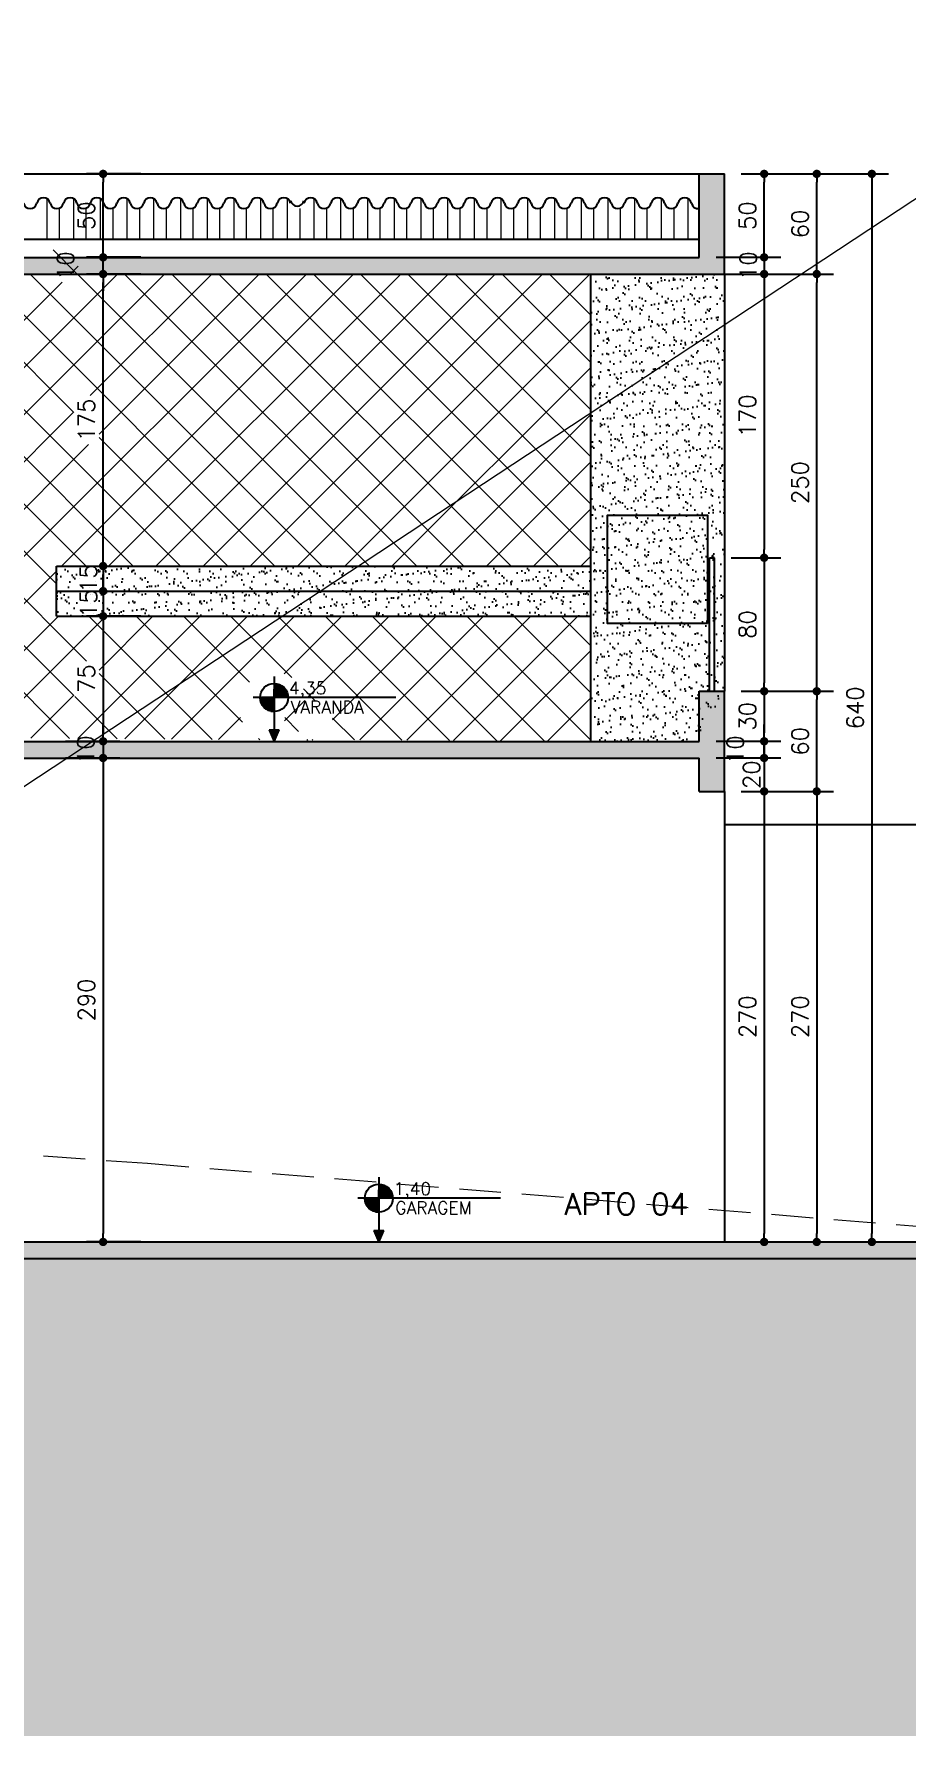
# Model space of a CAD drawing. Header units: inches. Extents: x 580771 to 672494, y 7715997 to 7829530.
# Drawn here: x 654479 to 655001, y 7717676 to 7718696 of the extents above; entities that cross this region are included whole.
import ezdxf

# ---------------------------------------------------------------- set-up
doc = ezdxf.new("R2010")
doc.units = ezdxf.units.IN
doc.header["$MEASUREMENT"] = 0
doc.header["$PDMODE"] = 2
doc.linetypes.add('DASHED2', pattern=[0.375, 0.25, -0.125])
for name, color, linetype in [('1-ARQ-A', 1, 'Continuous'), ('Block1', 1, 'Continuous'), ('Layer3', 3, 'Continuous'), ('NIVEL', 2, 'Continuous'), ('P01', 1, 'Continuous'), ('P06', 6, 'Continuous'), ('parede', 6, 'Continuous'), ('PAVTO1-ESCADA', 1, 'Continuous')]:
    doc.layers.add(name, color=color, linetype=linetype)
for name, color, linetype, lineweight in [('ARQ-01', 1, 'Continuous', 13), ('COTAS', 7, 'Continuous', 0), ('LINHAS FINAS', 1, 'Continuous', 9), ('MEIO_FIO', 7, 'Continuous', 0)]:
    doc.layers.add(name, color=color, linetype=linetype, lineweight=lineweight)
doc.styles.add('R80E50', font='romans.shx', dxfattribs={"height": 10})
doc.styles.add('ROMANS', font='romans', dxfattribs={"height": 0.2})
doc.dimstyles.new('ARQ50', dxfattribs={"dimscale": 50, "dimtxt": 10, "dimasz": 0.1, "dimexe": 0.2, "dimexo": 0.2, "dimgap": 0.1, "dimtad": 1, "dimdec": 0, "dimzin": 12, "dimdsep": 46, "dimtxsty": 'R80E50', "dimblk1": 'DOT', "dimblk2": 'DOT', "dimsah": 1, "dimcen": 0.4, "dimclrd": 15, "dimclre": 15, "dimclrt": 3, "dimadec": 0, "dimazin": 0, "dimtfac": 1, "dimtdec": 0, "dimtmove": 2, "dimatfit": 3, "dimldrblk": 'DOT', "dimfxl": 0.2, "dimtolj": 1, "dimtzin": 12, "dimarcsym": 0})
pattern_1 = [(50, (-17503.419, -35013.211), (14.345203652, -1.2550427), [1.5, -16.5]), (355, (-17503.419, -35013.211), (-2.775026672, 15.043842674), [1.2, -13.2]), (100.45144446, (-17502.223, -35013.316), (11.570176935, 13.78879982), [1.27480384, -14.02284224]), (46.1842, (-17503.419, -35009.211), (21.344826613, -3.310385616), [2.25, -24.75]), (96.6356355, (-17501.64, -35009.487), (18.693238913, 19.482372015), [1.91220684, -21.0342752]), (351.184164, (-17503.419, -35009.211), (18.6932389, 19.482372005), [1.8, -19.80000002]), (21, (-17501.419, -35010.211), (11.938141042, -8.052377813), [1.5, -16.5]), (326, (-17501.419, -35010.211), (4.866306638, 14.5030009), [1.2, -13.2]), (71.45144474, (-17500.424, -35010.882), (16.804447535, 6.450623056), [1.2748038, -14.02284224]), (37.5, (-17503.4187, -35013.2113), (0.2431971063, 6.6578770766), [0, -13.04, 0, -13.4, 0, -13.25]), (7.5, (-17503.419, -35013.211), (5.261390749, 7.8882342376), [0, -7.64, 0, -12.74, 0, -5.05]), (327.5, (-17507.8787, -35013.2113), (10.6764487234, -0.4510974347), [0, -5, 0, -15.6, 0, -20.7]), (317.5, (-17509.879, -35013.211), (11.663723387, 2.002099647), [0, -6.5, 0, -10.36, 0, -14.7])]
pattern_2 = [(37.5, (224415.429, -206122.187), (-0.3149667905, 9.634118845), [0, -7.6, 0, -8.5, 0, -8.125]), (7.5, (224415.429, -206122.187), (8.848883526, 14.110730326), [0, -4.1, 0, -6.85, 0, -2.625]), (327.5, (224409.279, -206122.187), (15.570709309, 0.028295268), [0, -2.5, 0, -9, 0, -11.75]), (317.5, (224409.279, -206122.187), (15.030633023, 4.388377825), [0, -1.25, 0, -5.9, 0, -6.75])]

# ---------------------------------------------------------------- blocks, each defined once
blk = doc.blocks.new('*X32')
at = {"color": 0}
for p, q in [((-1683, 3892), (-1680, 3892)), ((-1683, 3891), (-1680, 3891)), ((-1683, 3890), (-1680, 3890)), ((-1680, 3888), (-1680, 3892.3)), ((-1679, 3888), (-1679, 3892)), ((-1678, 3888), (-1678, 3891.6)), ((-1677, 3888), (-1677, 3891.1)), ((-1676, 3888), (-1676, 3890.4)), ((-1695, 3880), (-1692, 3880)), ((-1694.9, 3879), (-1692, 3879)), ((-1694.7, 3878), (-1692, 3878)), ((-1694.5, 3877), (-1692, 3877)), ((-1694.1, 3876), (-1692, 3876)), ((-1694, 3875.8), (-1694, 3876)), ((-1693, 3874), (-1693, 3876)), ((-1692, 3876), (-1692, 3880.7)), ((-1692, 3872.7), (-1692, 3876)), ((-1692, 3876), (-1686, 3876)), ((-1691, 3876), (-1691, 3880.7)), ((-1690, 3876), (-1690, 3880.7)), ((-1689, 3876), (-1689, 3880.7)), ((-1688, 3876), (-1688, 3880.7)), ((-1687, 3876), (-1687, 3880.7)), ((-1686, 3876), (-1686, 3880.7)), ((-1686, 3880), (-1683, 3880)), ((-1686, 3879), (-1683, 3879)), ((-1686, 3878), (-1683, 3878)), ((-1686, 3877), (-1683, 3877)), ((-1686, 3870), (-1686, 3876)), ((-1686, 3876), (-1683, 3876)), ((-1685, 3870), (-1685, 3876)), ((-1684, 3870), (-1684, 3876)), ((-1683, 3889), (-1680, 3889)), ((-1683, 3882), (-1683, 3888)), ((-1683, 3888), (-1680, 3888)), ((-1683, 3882), (-1680, 3882)), ((-1683, 3881), (-1680, 3881)), ((-1682, 3882), (-1682, 3888)), ((-1681, 3882), (-1681, 3888)), ((-1680, 3882), (-1680, 3888)), ((-1680, 3888), (-1674, 3888)), ((-1680, 3887), (-1674, 3887)), ((-1680, 3886), (-1674, 3886)), ((-1680, 3885), (-1674, 3885)), ((-1680, 3884), (-1674, 3884)), ((-1680, 3883), (-1674, 3883)), ((-1680, 3880.7), (-1680, 3882)), ((-1680, 3882), (-1674, 3882)), ((-1679, 3880.7), (-1679, 3882)), ((-1678, 3880.7), (-1678, 3882)), ((-1677, 3880.7), (-1677, 3882)), ((-1676, 3880.7), (-1676, 3882)), ((-1675, 3888), (-1675, 3889.6)), ((-1675, 3880.7), (-1675, 3882)), ((-1674, 3888), (-1674, 3888.6)), ((-1674, 3882), (-1674, 3888)), ((-1674, 3888), (-1673.5, 3888)), ((-1674, 3880.7), (-1674, 3882)), ((-1674, 3882), (-1671.1, 3882)), ((-1674, 3881), (-1671.1, 3881)), ((-1673, 3882), (-1673, 3887.2)), ((-1672, 3882), (-1672, 3885.4)), ((-1692, 3875), (-1686, 3875)), ((-1692, 3874), (-1686, 3874)), ((-1692, 3873), (-1686, 3873)), ((-1691.3, 3872), (-1686, 3872)), ((-1690.1, 3871), (-1686, 3871)), ((-1688.5, 3870), (-1686, 3870)), ((-1688, 3869.8), (-1688, 3870)), ((-1687, 3869.4), (-1687, 3870)), ((-1686, 3869.1), (-1686, 3870)), ((-1686, 3870), (-1683, 3870)), ((-1685.8, 3869), (-1683, 3869))]:
    blk.add_line(p, q, dxfattribs=at)
blk = doc.blocks.new('nível corte')
at = {"layer": 'NIVEL', "color": 2, "linetype": 'Continuous'}
for p, q in [((172038.5, 10236.2), (172038.5, 10197.3)), ((172111.3, 10223.6), (172025.9, 10223.6)), ((172035.5, 10204.3), (172038.5, 10197.3)), ((172035.5, 10204.3), (172041.5, 10204.3)), ((172038.5, 10197.3), (172041.5, 10204.3))]:
    blk.add_line(p, q, dxfattribs=at)
blk.add_circle((172038.5, 10223.6), 8.4, dxfattribs=at)
blk.add_solid([(172035.5, 10204.3), (172038.5, 10197.3), (172041.5, 10204.3), (172038.5, 10197.3)], dxfattribs=at)
at = {"layer": 'NIVEL', "color": 1, "linetype": 'Continuous', "xscale": 0.7000000000116415, "yscale": 0.7000000000116415, "zscale": 0.7000000000116415}
blk.add_blockref('*X32', (173216.6, 7507.1), dxfattribs=at)
blk = doc.blocks.new('_DOT')
at = {"color": 0, "linetype": 'ByBlock'}
blk.add_line((-0.5, 0), (-1, 0), dxfattribs=at)
at = {"color": 0, "linetype": 'ByBlock', "const_width": 0.5}
blk.add_lwpolyline([(-0.25, 0, 1), (0.25, 0, 1)], format="xyb", close=True, dxfattribs=at)
blk = doc.blocks.new('*D476')
at = {"layer": 'Defpoints', "color": 0, "transparency": 16777216}
for p in [(654492.3, 7718377), (654492.3, 7718362), (654520.2, 7718362)]:
    blk.add_point(p, dxfattribs=at)
at = {"layer": 'parede', "color": 15, "lineweight": -2, "transparency": 16777216}
for p, q in [((654520.2, 7718382), (654520.2, 7718387)), ((654502.3, 7718377), (654530.2, 7718377)), ((654520.2, 7718377), (654520.2, 7718362)), ((654502.3, 7718362), (654530.2, 7718362)), ((654520.2, 7718357), (654520.2, 7718352))]:
    blk.add_line(p, q, dxfattribs=at)
at = {"layer": 'parede', "color": 15, "lineweight": -2, "transparency": 16777216, "xscale": 5, "yscale": 5, "zscale": 5}
for p, rotation in [((654520.2, 7718377), 270), ((654520.2, 7718362), 90)]:
    blk.add_blockref('_DOT', p, dxfattribs=dict(at, rotation=rotation))
at = {"layer": 'parede', "color": 3, "transparency": 16777216, "insert": (654511.4, 7718369.5), "char_height": 10, "attachment_point": 5, "rotation": 90, "style": 'R80E50'}
blk.add_mtext('\\A1;15', dxfattribs=at)
blk = doc.blocks.new('*D477')
at = {"layer": 'Defpoints', "color": 0, "transparency": 16777216}
for p in [(654492.3, 7718362), (654520.2, 7718347), (654552.7, 7718347)]:
    blk.add_point(p, dxfattribs=at)
at = {"layer": 'parede', "color": 15, "lineweight": -2, "transparency": 16777216}
for p, q in [((654520.2, 7718367), (654520.2, 7718372)), ((654502.3, 7718362), (654530.2, 7718362)), ((654520.2, 7718362), (654520.2, 7718347)), ((654542.7, 7718347), (654510.2, 7718347)), ((654520.2, 7718342), (654520.2, 7718337))]:
    blk.add_line(p, q, dxfattribs=at)
at = {"layer": 'parede', "color": 15, "lineweight": -2, "transparency": 16777216, "xscale": 5, "yscale": 5, "zscale": 5}
for p, rotation in [((654520.2, 7718362), 270), ((654520.2, 7718347), 90)]:
    blk.add_blockref('_DOT', p, dxfattribs=dict(at, rotation=rotation))
at = {"layer": 'parede', "color": 3, "transparency": 16777216, "insert": (654511.5, 7718354.5), "char_height": 10, "attachment_point": 5, "rotation": 90, "style": 'R80E50'}
blk.add_mtext('\\A1;15', dxfattribs=at)
blk = doc.blocks.new('*D478')
at = {"layer": 'Defpoints', "color": 0, "transparency": 16777216}
for p in [(654552.7, 7718347), (654487.7, 7718272), (654520.2, 7718272)]:
    blk.add_point(p, dxfattribs=at)
at = {"layer": 'parede', "color": 15, "lineweight": -2, "transparency": 16777216}
for p, q in [((654542.7, 7718347), (654510.2, 7718347)), ((654520.2, 7718342), (654520.2, 7718277)), ((654497.7, 7718272), (654530.2, 7718272))]:
    blk.add_line(p, q, dxfattribs=at)
at = {"layer": 'parede', "color": 15, "lineweight": -2, "transparency": 16777216, "xscale": 5, "yscale": 5, "zscale": 5}
for p, rotation in [((654520.2, 7718347), 90), ((654520.2, 7718272), 270)]:
    blk.add_blockref('_DOT', p, dxfattribs=dict(at, rotation=rotation))
at = {"layer": 'parede', "color": 3, "transparency": 16777216, "insert": (654510.2, 7718309.5), "char_height": 10, "attachment_point": 5, "rotation": 90, "style": 'R80E50'}
blk.add_mtext('\\A1;75', dxfattribs=at)
blk = doc.blocks.new('*D479')
at = {"layer": 'Defpoints', "color": 0, "transparency": 16777216}
for p in [(654487.7, 7718272), (654487.7, 7718262), (654520.2, 7718262)]:
    blk.add_point(p, dxfattribs=at)
at = {"layer": 'parede', "color": 15, "lineweight": -2, "transparency": 16777216}
for p, q in [((654520.2, 7718277), (654520.2, 7718282)), ((654497.7, 7718272), (654530.2, 7718272)), ((654520.2, 7718272), (654520.2, 7718262)), ((654497.7, 7718262), (654530.2, 7718262)), ((654520.2, 7718257), (654520.2, 7718252))]:
    blk.add_line(p, q, dxfattribs=at)
at = {"layer": 'parede', "color": 15, "lineweight": -2, "transparency": 16777216, "xscale": 5, "yscale": 5, "zscale": 5}
for p, rotation in [((654520.2, 7718272), 270), ((654520.2, 7718262), 90)]:
    blk.add_blockref('_DOT', p, dxfattribs=dict(at, rotation=rotation))
at = {"layer": 'parede', "color": 3, "transparency": 16777216, "insert": (654509.8, 7718267), "char_height": 10, "attachment_point": 5, "rotation": 90, "style": 'R80E50'}
blk.add_mtext('\\A1;10', dxfattribs=at)
blk = doc.blocks.new('*D480')
at = {"layer": 'Defpoints', "color": 0, "transparency": 16777216}
for p in [(654487.7, 7718262), (654520.2, 7717972), (654552.7, 7717972)]:
    blk.add_point(p, dxfattribs=at)
at = {"layer": 'parede', "color": 15, "lineweight": -2, "transparency": 16777216}
for p, q in [((654497.7, 7718262), (654530.2, 7718262)), ((654520.2, 7718257), (654520.2, 7717977)), ((654542.7, 7717972), (654510.2, 7717972))]:
    blk.add_line(p, q, dxfattribs=at)
at = {"layer": 'parede', "color": 15, "lineweight": -2, "transparency": 16777216, "xscale": 5, "yscale": 5, "zscale": 5}
for p, rotation in [((654520.2, 7718262), 90), ((654520.2, 7717972), 270)]:
    blk.add_blockref('_DOT', p, dxfattribs=dict(at, rotation=rotation))
at = {"layer": 'parede', "color": 3, "transparency": 16777216, "insert": (654510.2, 7718117), "char_height": 10, "attachment_point": 5, "rotation": 90, "style": 'R80E50'}
blk.add_mtext('\\A1;290', dxfattribs=at)
blk = doc.blocks.new('*D481')
at = {"layer": 'Defpoints', "color": 0, "transparency": 16777216}
for p in [(654520.2, 7718552), (654552.7, 7718552), (654492.3, 7718377)]:
    blk.add_point(p, dxfattribs=at)
at = {"layer": 'parede', "color": 15, "lineweight": -2, "transparency": 16777216}
for p, q in [((654542.7, 7718552), (654510.2, 7718552)), ((654520.2, 7718382), (654520.2, 7718547)), ((654502.3, 7718377), (654530.2, 7718377))]:
    blk.add_line(p, q, dxfattribs=at)
at = {"layer": 'parede', "color": 15, "lineweight": -2, "transparency": 16777216, "xscale": 5, "yscale": 5, "zscale": 5}
for p, rotation in [((654520.2, 7718552), 90), ((654520.2, 7718377), 270)]:
    blk.add_blockref('_DOT', p, dxfattribs=dict(at, rotation=rotation))
at = {"layer": 'parede', "color": 3, "transparency": 16777216, "insert": (654510.2, 7718464.5), "char_height": 10, "attachment_point": 5, "rotation": 90, "style": 'R80E50'}
blk.add_mtext('\\A1;175', dxfattribs=at)
blk = doc.blocks.new('*D482')
at = {"layer": 'Defpoints', "color": 0, "transparency": 16777216}
for p in [(654520.2, 7718562), (654552.7, 7718562), (654552.7, 7718552)]:
    blk.add_point(p, dxfattribs=at)
at = {"layer": 'parede', "color": 15, "lineweight": -2, "transparency": 16777216}
for p, q in [((654520.2, 7718567), (654520.2, 7718572)), ((654542.7, 7718562), (654510.2, 7718562)), ((654520.2, 7718552), (654520.2, 7718562)), ((654542.7, 7718552), (654510.2, 7718552)), ((654520.2, 7718547), (654520.2, 7718542))]:
    blk.add_line(p, q, dxfattribs=at)
at = {"layer": 'parede', "color": 15, "lineweight": -2, "transparency": 16777216, "xscale": 5, "yscale": 5, "zscale": 5}
for p, rotation in [((654520.2, 7718562), 270), ((654520.2, 7718552), 90)]:
    blk.add_blockref('_DOT', p, dxfattribs=dict(at, rotation=rotation))
at = {"layer": 'parede', "color": 3, "transparency": 16777216, "insert": (654497.7, 7718557), "char_height": 10, "attachment_point": 5, "rotation": 90, "style": 'R80E50'}
blk.add_mtext('\\A1;10', dxfattribs=at)
blk = doc.blocks.new('*D483')
at = {"layer": 'Defpoints', "color": 0, "transparency": 16777216}
for p in [(654520.2, 7718612), (654552.7, 7718612), (654552.7, 7718562)]:
    blk.add_point(p, dxfattribs=at)
at = {"layer": 'parede', "color": 15, "lineweight": -2, "transparency": 16777216}
for p, q in [((654542.7, 7718612), (654510.2, 7718612)), ((654520.2, 7718567), (654520.2, 7718607)), ((654542.7, 7718562), (654510.2, 7718562))]:
    blk.add_line(p, q, dxfattribs=at)
at = {"layer": 'parede', "color": 15, "lineweight": -2, "transparency": 16777216, "xscale": 5, "yscale": 5, "zscale": 5}
for p, rotation in [((654520.2, 7718612), 90), ((654520.2, 7718562), 270)]:
    blk.add_blockref('_DOT', p, dxfattribs=dict(at, rotation=rotation))
at = {"layer": 'parede', "color": 3, "transparency": 16777216, "insert": (654510.2, 7718587), "char_height": 10, "attachment_point": 5, "rotation": 90, "style": 'R80E50'}
blk.add_mtext('\\A1;50', dxfattribs=at)
blk = doc.blocks.new('*D484')
at = {"layer": 'Defpoints', "color": 0, "transparency": 16777216}
for p in [(654877.3, 7718562), (654877.3, 7718552), (654916.1, 7718552)]:
    blk.add_point(p, dxfattribs=at)
at = {"layer": 'parede', "color": 15, "lineweight": -2, "transparency": 16777216}
for p, q in [((654916.1, 7718567), (654916.1, 7718572)), ((654887.3, 7718562), (654926.1, 7718562)), ((654916.1, 7718562), (654916.1, 7718552)), ((654887.3, 7718552), (654926.1, 7718552)), ((654916.1, 7718547), (654916.1, 7718542))]:
    blk.add_line(p, q, dxfattribs=at)
at = {"layer": 'parede', "color": 15, "lineweight": -2, "transparency": 16777216, "xscale": 5, "yscale": 5, "zscale": 5}
for p, rotation in [((654916.1, 7718562), 270), ((654916.1, 7718552), 90)]:
    blk.add_blockref('_DOT', p, dxfattribs=dict(at, rotation=rotation))
at = {"layer": 'parede', "color": 3, "transparency": 16777216, "insert": (654906.6, 7718557), "char_height": 10, "attachment_point": 5, "rotation": 90, "style": 'R80E50'}
blk.add_mtext('\\A1;10', dxfattribs=at)
blk = doc.blocks.new('*D371')
at = {"layer": 'Defpoints', "color": 0, "transparency": 16777216}
for p in [(654892.3, 7718612), (654916.1, 7718612), (654877.3, 7718562)]:
    blk.add_point(p, dxfattribs=at)
at = {"layer": 'parede', "color": 15, "lineweight": -2, "transparency": 16777216}
for p, q in [((654902.3, 7718612), (654926.1, 7718612)), ((654916.1, 7718567), (654916.1, 7718607)), ((654887.3, 7718562), (654926.1, 7718562))]:
    blk.add_line(p, q, dxfattribs=at)
at = {"layer": 'parede', "color": 15, "lineweight": -2, "transparency": 16777216, "xscale": 5, "yscale": 5, "zscale": 5}
for p, rotation in [((654916.1, 7718612), 90), ((654916.1, 7718562), 270)]:
    blk.add_blockref('_DOT', p, dxfattribs=dict(at, rotation=rotation))
at = {"layer": 'parede', "color": 3, "transparency": 16777216, "insert": (654906.1, 7718587), "char_height": 10, "attachment_point": 5, "rotation": 90, "style": 'R80E50'}
blk.add_mtext('\\A1;50', dxfattribs=at)
blk = doc.blocks.new('*D372')
at = {"layer": 'Defpoints', "color": 0, "transparency": 16777216}
for p in [(654877.3, 7718552), (654886.3, 7718382), (654916.1, 7718382)]:
    blk.add_point(p, dxfattribs=at)
at = {"layer": 'parede', "color": 15, "lineweight": -2, "transparency": 16777216}
for p, q in [((654887.3, 7718552), (654926.1, 7718552)), ((654916.1, 7718547), (654916.1, 7718387)), ((654896.3, 7718382), (654926.1, 7718382))]:
    blk.add_line(p, q, dxfattribs=at)
at = {"layer": 'parede', "color": 15, "lineweight": -2, "transparency": 16777216, "xscale": 5, "yscale": 5, "zscale": 5}
for p, rotation in [((654916.1, 7718552), 90), ((654916.1, 7718382), 270)]:
    blk.add_blockref('_DOT', p, dxfattribs=dict(at, rotation=rotation))
at = {"layer": 'parede', "color": 3, "transparency": 16777216, "insert": (654906.1, 7718467), "char_height": 10, "attachment_point": 5, "rotation": 90, "style": 'R80E50'}
blk.add_mtext('\\A1;170', dxfattribs=at)
blk = doc.blocks.new('*D373')
at = {"layer": 'Defpoints', "color": 0, "transparency": 16777216}
for p in [(654877.3, 7718262), (654892.3, 7718242), (654916.1, 7718242)]:
    blk.add_point(p, dxfattribs=at)
at = {"layer": 'parede', "color": 15, "lineweight": -2, "transparency": 16777216}
for p, q in [((654916.1, 7718267), (654916.1, 7718272)), ((654887.3, 7718262), (654926.1, 7718262)), ((654916.1, 7718262), (654916.1, 7718242)), ((654902.3, 7718242), (654926.1, 7718242)), ((654916.1, 7718237), (654916.1, 7718232))]:
    blk.add_line(p, q, dxfattribs=at)
at = {"layer": 'parede', "color": 15, "lineweight": -2, "transparency": 16777216, "xscale": 5, "yscale": 5, "zscale": 5}
for p, rotation in [((654916.1, 7718262), 270), ((654916.1, 7718242), 90)]:
    blk.add_blockref('_DOT', p, dxfattribs=dict(at, rotation=rotation))
at = {"layer": 'parede', "color": 3, "transparency": 16777216, "insert": (654908.6, 7718252), "char_height": 10, "attachment_point": 5, "rotation": 90, "style": 'R80E50'}
blk.add_mtext('\\A1;20', dxfattribs=at)
blk = doc.blocks.new('*D374')
at = {"layer": 'Defpoints', "color": 0, "transparency": 16777216}
for p in [(654892.3, 7718242), (654892.3, 7717972), (654916.1, 7717972)]:
    blk.add_point(p, dxfattribs=at)
at = {"layer": 'parede', "color": 15, "lineweight": -2, "transparency": 16777216}
for p, q in [((654902.3, 7718242), (654926.1, 7718242)), ((654916.1, 7718237), (654916.1, 7717977)), ((654902.3, 7717972), (654926.1, 7717972))]:
    blk.add_line(p, q, dxfattribs=at)
at = {"layer": 'parede', "color": 15, "lineweight": -2, "transparency": 16777216, "xscale": 5, "yscale": 5, "zscale": 5}
for p, rotation in [((654916.1, 7718242), 90), ((654916.1, 7717972), 270)]:
    blk.add_blockref('_DOT', p, dxfattribs=dict(at, rotation=rotation))
at = {"layer": 'parede', "color": 3, "transparency": 16777216, "insert": (654906.1, 7718107), "char_height": 10, "attachment_point": 5, "rotation": 90, "style": 'R80E50'}
blk.add_mtext('\\A1;270', dxfattribs=at)
blk = doc.blocks.new('*D375')
at = {"layer": 'Defpoints', "color": 0, "transparency": 16777216}
for p in [(654892.3, 7718242), (654892.3, 7717972), (654947.6, 7717972)]:
    blk.add_point(p, dxfattribs=at)
at = {"layer": 'parede', "color": 15, "lineweight": -2, "transparency": 16777216}
for p, q in [((654902.3, 7718242), (654957.6, 7718242)), ((654947.6, 7718237), (654947.6, 7717977)), ((654902.3, 7717972), (654957.6, 7717972))]:
    blk.add_line(p, q, dxfattribs=at)
at = {"layer": 'parede', "color": 15, "lineweight": -2, "transparency": 16777216, "xscale": 5, "yscale": 5, "zscale": 5}
for p, rotation in [((654947.6, 7718242), 90), ((654947.6, 7717972), 270)]:
    blk.add_blockref('_DOT', p, dxfattribs=dict(at, rotation=rotation))
at = {"layer": 'parede', "color": 3, "transparency": 16777216, "insert": (654937.6, 7718107), "char_height": 10, "attachment_point": 5, "rotation": 90, "style": 'R80E50'}
blk.add_mtext('\\A1;270', dxfattribs=at)
blk = doc.blocks.new('*D383')
at = {"layer": 'Defpoints', "color": 0, "transparency": 16777216}
for p in [(654886.3, 7718382), (654892.3, 7718302), (654916.1, 7718302)]:
    blk.add_point(p, dxfattribs=at)
at = {"layer": 'parede', "color": 15, "lineweight": -2, "transparency": 16777216}
for p, q in [((654896.3, 7718382), (654926.1, 7718382)), ((654916.1, 7718377), (654916.1, 7718307)), ((654902.3, 7718302), (654926.1, 7718302))]:
    blk.add_line(p, q, dxfattribs=at)
at = {"layer": 'parede', "color": 15, "lineweight": -2, "transparency": 16777216, "xscale": 5, "yscale": 5, "zscale": 5}
for p, rotation in [((654916.1, 7718382), 90), ((654916.1, 7718302), 270)]:
    blk.add_blockref('_DOT', p, dxfattribs=dict(at, rotation=rotation))
at = {"layer": 'parede', "color": 3, "transparency": 16777216, "insert": (654906.1, 7718342), "char_height": 10, "attachment_point": 5, "rotation": 90, "style": 'R80E50'}
blk.add_mtext('\\A1;80', dxfattribs=at)
blk = doc.blocks.new('*D384')
at = {"layer": 'Defpoints', "color": 0, "transparency": 16777216}
for p in [(654892.3, 7718302), (654877.3, 7718272), (654916.1, 7718272)]:
    blk.add_point(p, dxfattribs=at)
at = {"layer": 'parede', "color": 15, "lineweight": -2, "transparency": 16777216}
for p, q in [((654902.3, 7718302), (654926.1, 7718302)), ((654916.1, 7718297), (654916.1, 7718277)), ((654887.3, 7718272), (654926.1, 7718272))]:
    blk.add_line(p, q, dxfattribs=at)
at = {"layer": 'parede', "color": 15, "lineweight": -2, "transparency": 16777216, "xscale": 5, "yscale": 5, "zscale": 5}
for p, rotation in [((654916.1, 7718302), 90), ((654916.1, 7718272), 270)]:
    blk.add_blockref('_DOT', p, dxfattribs=dict(at, rotation=rotation))
at = {"layer": 'parede', "color": 3, "transparency": 16777216, "insert": (654906.1, 7718287), "char_height": 10, "attachment_point": 5, "rotation": 90, "style": 'R80E50'}
blk.add_mtext('\\A1;30', dxfattribs=at)
blk = doc.blocks.new('*D385')
at = {"layer": 'Defpoints', "color": 0, "transparency": 16777216}
for p in [(654877.3, 7718272), (654877.3, 7718262), (654916.1, 7718262)]:
    blk.add_point(p, dxfattribs=at)
at = {"layer": 'parede', "color": 15, "lineweight": -2, "transparency": 16777216}
for p, q in [((654916.1, 7718277), (654916.1, 7718282)), ((654887.3, 7718272), (654926.1, 7718272)), ((654916.1, 7718272), (654916.1, 7718262)), ((654887.3, 7718262), (654926.1, 7718262)), ((654916.1, 7718257), (654916.1, 7718252))]:
    blk.add_line(p, q, dxfattribs=at)
at = {"layer": 'parede', "color": 15, "lineweight": -2, "transparency": 16777216, "xscale": 5, "yscale": 5, "zscale": 5}
for p, rotation in [((654916.1, 7718272), 270), ((654916.1, 7718262), 90)]:
    blk.add_blockref('_DOT', p, dxfattribs=dict(at, rotation=rotation))
at = {"layer": 'parede', "color": 3, "transparency": 16777216, "insert": (654898.8, 7718267), "char_height": 10, "attachment_point": 5, "rotation": 90, "style": 'R80E50'}
blk.add_mtext('\\A1;10', dxfattribs=at)
blk = doc.blocks.new('*D386')
at = {"layer": 'Defpoints', "color": 0, "transparency": 16777216}
for p in [(654892.3, 7718302), (654947.6, 7718302), (654892.3, 7718242)]:
    blk.add_point(p, dxfattribs=at)
at = {"layer": 'parede', "color": 15, "lineweight": -2, "transparency": 16777216}
for p, q in [((654902.3, 7718302), (654957.6, 7718302)), ((654947.6, 7718247), (654947.6, 7718297)), ((654902.3, 7718242), (654957.6, 7718242))]:
    blk.add_line(p, q, dxfattribs=at)
at = {"layer": 'parede', "color": 15, "lineweight": -2, "transparency": 16777216, "xscale": 5, "yscale": 5, "zscale": 5}
for p, rotation in [((654947.6, 7718302), 90), ((654947.6, 7718242), 270)]:
    blk.add_blockref('_DOT', p, dxfattribs=dict(at, rotation=rotation))
at = {"layer": 'parede', "color": 3, "transparency": 16777216, "insert": (654937.6, 7718272), "char_height": 10, "attachment_point": 5, "rotation": 90, "style": 'R80E50'}
blk.add_mtext('\\A1;60', dxfattribs=at)
blk = doc.blocks.new('*D387')
at = {"layer": 'Defpoints', "color": 0, "transparency": 16777216}
for p in [(654892.3, 7718552), (654947.6, 7718552), (654892.3, 7718302)]:
    blk.add_point(p, dxfattribs=at)
at = {"layer": 'parede', "color": 15, "lineweight": -2, "transparency": 16777216}
for p, q in [((654902.3, 7718552), (654957.6, 7718552)), ((654947.6, 7718307), (654947.6, 7718547)), ((654902.3, 7718302), (654957.6, 7718302))]:
    blk.add_line(p, q, dxfattribs=at)
at = {"layer": 'parede', "color": 15, "lineweight": -2, "transparency": 16777216, "xscale": 5, "yscale": 5, "zscale": 5}
for p, rotation in [((654947.6, 7718552), 90), ((654947.6, 7718302), 270)]:
    blk.add_blockref('_DOT', p, dxfattribs=dict(at, rotation=rotation))
at = {"layer": 'parede', "color": 3, "transparency": 16777216, "insert": (654937.6, 7718427), "char_height": 10, "attachment_point": 5, "rotation": 90, "style": 'R80E50'}
blk.add_mtext('\\A1;250', dxfattribs=at)
blk = doc.blocks.new('*D388')
at = {"layer": 'Defpoints', "color": 0, "transparency": 16777216}
for p in [(654892.3, 7718612), (654947.6, 7718612), (654892.3, 7718552)]:
    blk.add_point(p, dxfattribs=at)
at = {"layer": 'parede', "color": 15, "lineweight": -2, "transparency": 16777216}
for p, q in [((654902.3, 7718612), (654957.6, 7718612)), ((654947.6, 7718557), (654947.6, 7718607)), ((654902.3, 7718552), (654957.6, 7718552))]:
    blk.add_line(p, q, dxfattribs=at)
at = {"layer": 'parede', "color": 15, "lineweight": -2, "transparency": 16777216, "xscale": 5, "yscale": 5, "zscale": 5}
for p, rotation in [((654947.6, 7718612), 90), ((654947.6, 7718552), 270)]:
    blk.add_blockref('_DOT', p, dxfattribs=dict(at, rotation=rotation))
at = {"layer": 'parede', "color": 3, "transparency": 16777216, "insert": (654937.6, 7718582), "char_height": 10, "attachment_point": 5, "rotation": 90, "style": 'R80E50'}
blk.add_mtext('\\A1;60', dxfattribs=at)
blk = doc.blocks.new('*D389')
at = {"layer": 'Defpoints', "color": 0, "transparency": 16777216}
for p in [(654892.3, 7718612), (654892.3, 7717972), (654980.6, 7717972)]:
    blk.add_point(p, dxfattribs=at)
at = {"layer": 'NIVEL', "color": 15, "lineweight": -2, "transparency": 16777216}
for p, q in [((654902.3, 7718612), (654990.6, 7718612)), ((654980.6, 7718607), (654980.6, 7717977)), ((654902.3, 7717972), (654990.6, 7717972))]:
    blk.add_line(p, q, dxfattribs=at)
at = {"layer": 'NIVEL', "color": 15, "lineweight": -2, "transparency": 16777216, "xscale": 5, "yscale": 5, "zscale": 5}
for p, rotation in [((654980.6, 7718612), 90), ((654980.6, 7717972), 270)]:
    blk.add_blockref('_DOT', p, dxfattribs=dict(at, rotation=rotation))
at = {"layer": 'NIVEL', "color": 3, "transparency": 16777216, "insert": (654970.6, 7718292), "char_height": 10, "attachment_point": 5, "rotation": 90, "style": 'R80E50'}
blk.add_mtext('\\A1;640', dxfattribs=at)

msp = doc.modelspace()

# ---------------------------------------------------------------- hatches: boundary and pattern name
at = {"layer": 'ARQ-01'}
h = msp.add_hatch(dxfattribs=at)
h.set_pattern_fill('_USER', color=256, scale=20, angle=45, style=0, double=1, pattern_type=0)
h.set_pattern_definition([(45, (-17503.419, -35013.211), (-14.142135624, 14.142135624), []), (135, (-17503.419, -35013.211), (-14.142135624, -14.142135624), [])])
edge = h.paths.add_edge_path()
edge.add_line((654630.073, 7718273.116), (654812.269, 7718271.969))
edge.add_line((654812.269, 7718271.969), (654812.269, 7718346.969))
edge.add_line((654812.269, 7718346.969), (654492.269, 7718346.969))
edge.add_line((654492.269, 7718346.969), (654492.269, 7718376.969))
edge.add_line((654492.269, 7718376.969), (654812.269, 7718376.969))
edge.add_line((654812.269, 7718376.969), (654812.269, 7718551.969))
edge.add_line((654812.269, 7718551.969), (654392.269, 7718551.969))
edge.add_line((654392.269, 7718551.969), (654392.269, 7718481.969))
edge.add_line((654392.269, 7718481.969), (654398.96, 7718274.35))
edge.add_line((654398.96, 7718274.35), (654615.081, 7718272.94))
edge.add_arc((654622.348, 7718292.493), 20.859, -68.264064, 249.613045, ccw=False)
h.paths.add_polyline_path([(654413.233, 7718361.612), (654413.233, 7718392.326), (654398.233, 7718392.326), (654398.233, 7718361.612)], flags=16)
h.paths.add_polyline_path([(654413.233, 7718506.374), (654413.233, 7718527.564), (654398.233, 7718527.564), (654398.233, 7718506.374)], flags=16)
h.paths.add_polyline_path([(654410.933, 7718547.088), (654410.933, 7718566.85), (654395.933, 7718566.85), (654395.933, 7718547.088)])
h.paths.add_polyline_path([(654435.486, 7718396.612), (654435.486, 7718427.326), (654420.486, 7718427.326), (654420.486, 7718396.612)], flags=16)
h.paths.add_polyline_path([(654436.172, 7718547.088), (654436.172, 7718566.85), (654421.172, 7718566.85), (654421.172, 7718547.088)])
h.paths.add_polyline_path([(654517.737, 7718298.874), (654517.737, 7718320.064), (654502.737, 7718320.064), (654502.737, 7718298.874)], flags=16)
h.paths.add_polyline_path([(654517.737, 7718449.826), (654517.737, 7718479.112), (654502.737, 7718479.112), (654502.737, 7718449.826)], flags=16)
h.paths.add_polyline_path([(654505.237, 7718547.088), (654505.237, 7718566.85), (654490.237, 7718566.85), (654490.237, 7718547.088)])
h.paths.add_polyline_path([(654630.307, 7718296.516), (654657.629, 7718296.516), (654657.629, 7718273.116), (654627.269, 7718271.969)])
at = {"layer": 'Block1'}
h = msp.add_hatch(dxfattribs=at)
h.set_pattern_fill('EARTH', color=256, scale=150, angle=45, style=0, double=1)
h.paths.add_polyline_path([(656263.099, 7717835.593), (655541.09, 7717934.609), (655342.269, 7717952.548), (655342.269, 7717914.881), (655327.12, 7717914.881), (655325.065, 7717907.455), (655319.67, 7717922.157), (655316.358, 7717914.881), (655300.287, 7717914.881), (655300.287, 7717956.336), (655237.851, 7717961.969), (654392.269, 7717961.969), (654392.269, 7717917.458), (654376.197, 7717917.458), (654372.886, 7717924.733), (654367.491, 7717910.031), (654365.436, 7717917.458), (654350.02, 7717917.458), (654350.02, 7717971.969), (654042.25, 7717971.969), (654042.25, 7717917.458), (654026.179, 7717917.458), (654022.868, 7717924.733), (654017.472, 7717910.031), (654015.418, 7717917.458), (654000.002, 7717917.458), (654000.002, 7717971.969), (653226.006, 7717971.969), (653226.006, 7717917.458), (653209.935, 7717917.458), (653206.623, 7717924.733), (653201.228, 7717910.031), (653199.173, 7717917.458), (653183.758, 7717917.458), (653183.758, 7717971.969), (652591.883, 7717971.969), (652591.883, 7717917.458), (652575.812, 7717917.458), (652572.501, 7717924.733), (652567.105, 7717910.031), (652565.051, 7717917.458), (652549.635, 7717917.458), (652549.635, 7717971.969), (651924.517, 7717971.969), (651924.517, 7717912.458), (651908.446, 7717912.458), (651905.134, 7717919.733), (651899.739, 7717905.031), (651897.684, 7717912.458), (651882.269, 7717912.458), (651882.269, 7717956.969), (651326.079, 7717956.969), (651326.079, 7717902.458), (651310.008, 7717902.458), (651306.697, 7717909.733), (651301.301, 7717895.031), (651299.247, 7717902.458), (651283.831, 7717902.458), (651283.831, 7717676), (656305.347, 7717676), (656305.347, 7717781.081), (656289.276, 7717781.081), (656285.965, 7717788.356), (656280.57, 7717773.655), (656278.515, 7717781.081), (656263.099, 7717781.081)])
at = {"layer": 'P01'}
h = msp.add_hatch(dxfattribs=at)
h.set_pattern_fill('AR-CONC', color=256, scale=2)
h.set_pattern_definition(pattern_1)
h.paths.add_polyline_path([(654892.269, 7718611.969), (654877.269, 7718611.969), (654877.269, 7718561.969), (651882.269, 7718561.969), (651882.269, 7718521.969), (651897.269, 7718521.969), (651897.269, 7718551.969), (652247.269, 7718551.969), (652247.269, 7718521.969), (652262.269, 7718521.969), (652262.269, 7718551.969), (652562.269, 7718551.969), (652562.269, 7718521.969), (652577.269, 7718521.969), (652577.269, 7718551.969), (652877.269, 7718551.969), (652877.269, 7718521.969), (652892.269, 7718521.969), (652892.269, 7718551.969), (653032.269, 7718551.969), (653032.269, 7718521.969), (653047.269, 7718521.969), (653047.269, 7718551.969), (653197.269, 7718551.969), (653197.269, 7718521.969), (653212.269, 7718521.969), (653212.269, 7718551.969), (654377.269, 7718551.969), (654377.269, 7718521.969), (654392.269, 7718521.969), (654392.269, 7718551.969), (654892.269, 7718551.969)])
h.paths.add_polyline_path([(652206.693, 7718547.088), (652206.693, 7718566.85), (652191.693, 7718566.85), (652191.693, 7718547.088)], flags=25)
h.paths.add_polyline_path([(652425.128, 7718547.088), (652425.128, 7718566.85), (652410.128, 7718566.85), (652410.128, 7718547.088)], flags=25)
h.paths.add_polyline_path([(652994.761, 7718547.088), (652994.761, 7718566.85), (652979.761, 7718566.85), (652979.761, 7718547.088)], flags=25)
h.paths.add_polyline_path([(653065.148, 7718547.088), (653065.148, 7718566.85), (653050.148, 7718566.85), (653050.148, 7718547.088)], flags=25)
h.paths.add_polyline_path([(653152.42, 7718547.088), (653152.42, 7718566.85), (653137.42, 7718566.85), (653137.42, 7718547.088)], flags=25)
h.paths.add_polyline_path([(653241.267, 7718547.088), (653241.267, 7718566.85), (653226.267, 7718566.85), (653226.267, 7718547.088)], flags=25)
h.paths.add_polyline_path([(653526.185, 7718547.088), (653526.185, 7718566.85), (653511.185, 7718566.85), (653511.185, 7718547.088)], flags=25)
h.paths.add_polyline_path([(653934.381, 7718547.088), (653934.381, 7718566.85), (653919.381, 7718566.85), (653919.381, 7718547.088)], flags=25)
h.paths.add_polyline_path([(654410.933, 7718547.088), (654410.933, 7718566.85), (654395.933, 7718566.85), (654395.933, 7718547.088)], flags=25)
h.paths.add_polyline_path([(654436.172, 7718547.088), (654436.172, 7718566.85), (654421.172, 7718566.85), (654421.172, 7718547.088)], flags=25)
h.paths.add_polyline_path([(654505.237, 7718547.088), (654505.237, 7718566.85), (654490.237, 7718566.85), (654490.237, 7718547.088)], flags=25)
h.paths.add_polyline_path([(654110.131, 7718547.088), (654110.131, 7718566.85), (654095.131, 7718566.85), (654095.131, 7718547.088)], flags=25)
h = msp.add_hatch(dxfattribs=at)
h.set_pattern_fill('AR-CONC', color=256, scale=2)
h.set_pattern_definition(pattern_1)
h.paths.add_polyline_path([(654892.269, 7718301.969), (654877.269, 7718301.969), (654877.269, 7718271.969), (654377.269, 7718271.969), (654377.269, 7718231.969), (654392.269, 7718231.969), (654392.269, 7718261.969), (654877.269, 7718261.969), (654877.269, 7718241.969), (654892.269, 7718241.969)])
h.paths.add_polyline_path([(654411.46, 7718257.088), (654411.46, 7718276.85), (654396.46, 7718276.85), (654396.46, 7718257.088)], flags=25)
h.paths.add_polyline_path([(654437.455, 7718257.088), (654437.455, 7718276.85), (654422.455, 7718276.85), (654422.455, 7718257.088)], flags=25)
h.paths.add_polyline_path([(654517.269, 7718257.088), (654517.269, 7718276.85), (654502.269, 7718276.85), (654502.269, 7718257.088)], flags=25)
h = msp.add_hatch(dxfattribs=at)
h.set_pattern_fill('AR-CONC', color=256, scale=2)
h.set_pattern_definition([(50, (0, 0), (14.345203652, -1.2550427), [1.5, -16.5]), (355, (0, 0), (-2.775026672, 15.043842674), [1.2, -13.2]), (100.45144446, (1.195, -0.105), (11.570176935, 13.78879982), [1.27480384, -14.02284224]), (46.1842, (0, 4), (21.344826613, -3.310385616), [2.25, -24.75]), (96.6356355, (1.779, 3.724), (18.693238913, 19.482372015), [1.91220684, -21.0342752]), (351.184164, (0, 4), (18.6932389, 19.482372005), [1.8, -19.80000002]), (21, (2, 3), (11.938141042, -8.052377813), [1.5, -16.5]), (326, (2, 3), (4.866306638, 14.5030009), [1.2, -13.2]), (71.45144474, (2.995, 2.329), (16.804447535, 6.450623056), [1.2748038, -14.02284224]), (37.5, (0, 0), (0.2431971063, 6.6578770766), [0, -13.04, 0, -13.4, 0, -13.25]), (7.5, (0, 0), (5.261390749, 7.8882342376), [0, -7.64, 0, -12.74, 0, -5.05]), (327.5, (-4.46, 0), (10.6764487234, -0.4510974347), [0, -5, 0, -15.6, 0, -20.7]), (317.5, (-6.46, 0), (11.663723387, 2.002099647), [0, -6.5, 0, -10.36, 0, -14.7])])
h.paths.add_polyline_path([(655342.269, 7717971.969), (655342.269, 7717961.875), (655541.09, 7717934.609), (655712.519, 7717919.142), (655802.188, 7717908.896)])
h.paths.add_polyline_path([(655342.269, 7717971.969), (655123.767, 7717971.969), (655158.355, 7717969.142), (655237.851, 7717961.969), (655341.586, 7717961.969), (655342.269, 7717961.875)])
h.paths.add_polyline_path([(655158.355, 7717969.142), (655123.767, 7717971.969), (654392.269, 7717971.969), (654392.269, 7717961.969), (655237.851, 7717961.969)])
at = {"layer": 'PAVTO1-ESCADA'}
h = msp.add_hatch(dxfattribs=at)
h.set_pattern_fill('AR-SAND', color=256, scale=5, style=0)
h.set_pattern_definition(pattern_2)
h.paths.add_polyline_path([(654892.269, 7718551.969), (654812.269, 7718551.969), (654812.269, 7718271.969), (654877.269, 7718271.969), (654892.269, 7718301.969)])
h.paths.add_polyline_path([(654882.269, 7718407.443), (654882.269, 7718342.52), (654822.269, 7718342.52), (654822.269, 7718407.443)], flags=16)
h = msp.add_hatch(dxfattribs=at)
h.set_pattern_fill('AR-SAND', color=256, scale=5, style=0)
h.set_pattern_definition(pattern_2)
h.paths.add_polyline_path([(654882.269, 7718407.443), (654822.269, 7718407.443), (654822.269, 7718342.52), (654882.269, 7718342.52)])
h = msp.add_hatch(dxfattribs=at)
h.set_pattern_fill('AR-SAND', color=256, scale=5, style=0)
h.set_pattern_definition(pattern_2)
h.paths.add_polyline_path([(654812.269, 7718376.969), (654492.269, 7718376.969), (654492.269, 7718361.969), (654812.269, 7718361.969)])
h.paths.add_polyline_path([(654812.269, 7718361.969), (654492.269, 7718361.969), (654492.269, 7718346.969), (654812.269, 7718346.969)])
h.paths.add_polyline_path([(654518.935, 7718359.588), (654518.935, 7718379.35), (654503.935, 7718379.35), (654503.935, 7718359.588)], flags=9)
h.paths.add_polyline_path([(654518.985, 7718344.588), (654518.985, 7718364.35), (654503.985, 7718364.35), (654503.985, 7718344.588)], flags=9)

# ---------------------------------------------------------------- linework, layer by layer
at = {"layer": '1-ARQ-A'}
for p, q in [((654812.269, 7718271.969), (654812.269, 7718551.969)), ((654892.269, 7718551.969), (654892.269, 7718301.969)), ((654492.269, 7718346.969), (654492.269, 7718376.969)), ((654492.269, 7718376.969), (654812.269, 7718376.969)), ((654492.269, 7718361.969), (654812.269, 7718361.969)), ((654492.269, 7718346.969), (654812.269, 7718346.969))]:
    msp.add_line(p, q, dxfattribs=at)
msp.add_lwpolyline([(654882.269, 7718342.52), (654822.269, 7718342.52), (654822.269, 7718407.443), (654882.269, 7718407.443)], close=True, dxfattribs=at)
at = {"layer": 'Block1'}
msp.add_line((653547.269, 7718572.803), (654877.269, 7718572.803), dxfattribs=at)
at = {"layer": 'COTAS', "color": 1}
for p, q in [((654486.45, 7718597.42), (654486.45, 7718572.803)), ((654493.924, 7718591.343), (654493.924, 7718572.803)), ((654502.45, 7718597.42), (654502.45, 7718572.803)), ((654509.924, 7718591.343), (654509.924, 7718572.803)), ((654518.45, 7718597.42), (654518.45, 7718572.803)), ((654525.924, 7718591.343), (654525.924, 7718572.803)), ((654534.45, 7718597.42), (654534.45, 7718572.803)), ((654541.924, 7718591.343), (654541.924, 7718572.803)), ((654550.45, 7718597.42), (654550.45, 7718572.803)), ((654557.924, 7718591.343), (654557.924, 7718572.803)), ((654566.45, 7718597.42), (654566.45, 7718572.803)), ((654573.924, 7718591.343), (654573.924, 7718572.803)), ((654582.45, 7718597.42), (654582.45, 7718572.803)), ((654589.924, 7718591.343), (654589.924, 7718572.803)), ((654598.45, 7718597.42), (654598.45, 7718572.803)), ((654605.924, 7718591.343), (654605.924, 7718572.803)), ((654614.45, 7718597.42), (654614.45, 7718572.803)), ((654621.924, 7718591.343), (654621.924, 7718572.803)), ((654630.45, 7718597.42), (654630.45, 7718572.803)), ((654637.924, 7718591.343), (654637.924, 7718572.803)), ((654646.45, 7718597.42), (654646.45, 7718572.803)), ((654653.924, 7718591.343), (654653.924, 7718572.803)), ((654662.45, 7718597.42), (654662.45, 7718572.803)), ((654669.924, 7718591.343), (654669.924, 7718572.803)), ((654678.45, 7718597.42), (654678.45, 7718572.803)), ((654685.924, 7718591.343), (654685.924, 7718572.803)), ((654694.45, 7718597.42), (654694.45, 7718572.803)), ((654701.924, 7718591.343), (654701.924, 7718572.803)), ((654710.45, 7718597.42), (654710.45, 7718572.803)), ((654717.924, 7718591.343), (654717.924, 7718572.803)), ((654726.45, 7718597.42), (654726.45, 7718572.803)), ((654733.924, 7718591.343), (654733.924, 7718572.803)), ((654742.45, 7718597.42), (654742.45, 7718572.803)), ((654749.924, 7718591.343), (654749.924, 7718572.803)), ((654758.45, 7718597.42), (654758.45, 7718572.803)), ((654765.924, 7718591.343), (654765.924, 7718572.803)), ((654774.45, 7718597.42), (654774.45, 7718572.803)), ((654781.924, 7718591.343), (654781.924, 7718572.803)), ((654790.45, 7718597.42), (654790.45, 7718572.803)), ((654797.924, 7718591.343), (654797.924, 7718572.803)), ((654806.45, 7718597.42), (654806.45, 7718572.803)), ((654813.924, 7718591.343), (654813.924, 7718572.803)), ((654822.45, 7718597.42), (654822.45, 7718572.803)), ((654829.924, 7718591.343), (654829.924, 7718572.803)), ((654838.45, 7718597.42), (654838.45, 7718572.803)), ((654845.924, 7718591.343), (654845.924, 7718572.803)), ((654854.45, 7718597.42), (654854.45, 7718572.803)), ((654861.924, 7718591.343), (654861.924, 7718572.803)), ((654870.45, 7718597.42), (654870.45, 7718572.803))]:
    msp.add_line(p, q, dxfattribs=at)
at = {"layer": 'LINHAS FINAS', "lineweight": 5}
msp.add_lwpolyline([(654392.269, 7718191.969), (655156.247, 7718695.798), (655377.603, 7718695.798)], dxfattribs=at)
at = {"layer": 'MEIO_FIO', "color": 2, "linetype": 'DASHED2', "ltscale": 100}
msp.add_lwpolyline([(651279.719, 7718201.681), (651955.145, 7718169.142), (653221.838, 7718119.142), (653848.674, 7718069.142), (654546.687, 7718019.142), (655158.355, 7717969.142), (655712.519, 7717919.142), (656150.097, 7717869.142), (656306.492, 7717841.769)], dxfattribs=at)
at = {"layer": 'NIVEL'}
for p, q in [((653547.269, 7718611.969), (654877.269, 7718611.969)), ((654883.269, 7718301.969), (654883.269, 7718381.969)), ((654883.269, 7718381.969), (654886.269, 7718381.969)), ((654886.269, 7718301.969), (654886.269, 7718381.969)), ((654892.269, 7718241.969), (654892.269, 7717971.969)), ((655342.269, 7718221.969), (654892.269, 7718221.969))]:
    msp.add_line(p, q, dxfattribs=at)
at = {"layer": 'parede'}
for p, q in [((654877.269, 7718561.969), (654877.269, 7718611.969)), ((654877.269, 7718611.969), (654892.269, 7718611.969)), ((654892.269, 7718551.969), (654892.269, 7718611.969)), ((651882.269, 7718561.969), (654877.269, 7718561.969)), ((654392.269, 7718551.969), (654892.269, 7718551.969)), ((654877.269, 7718271.969), (654877.269, 7718301.969)), ((654877.269, 7718301.969), (654892.269, 7718301.969)), ((654892.269, 7718241.969), (654892.269, 7718301.969)), ((654377.269, 7718271.969), (654877.269, 7718271.969)), ((654392.269, 7718261.969), (654877.269, 7718261.969)), ((654877.269, 7718241.969), (654877.269, 7718261.969)), ((654877.269, 7718241.969), (654892.269, 7718241.969)), ((655342.269, 7717971.969), (654392.269, 7717971.969)), ((655341.586, 7717961.969), (654392.269, 7717961.969))]:
    msp.add_line(p, q, dxfattribs=at)
at = {"layer": 'parede', "color": 3}
for centre, start, end in [((654476.491, 7718595.355), 192.680384, 347.319616), ((654484.491, 7718593.555), 12.680384, 167.319616), ((654492.491, 7718595.355), 192.680384, 347.319616), ((654500.491, 7718593.555), 12.680384, 167.319616), ((654508.491, 7718595.355), 192.680384, 347.319616), ((654516.491, 7718593.555), 12.680384, 167.319616), ((654524.491, 7718595.355), 192.680384, 347.319616), ((654532.491, 7718593.555), 12.680384, 167.319616), ((654540.491, 7718595.355), 192.680384, 347.319616), ((654548.491, 7718593.555), 12.680384, 167.319616), ((654556.491, 7718595.355), 192.680384, 347.319616), ((654564.491, 7718593.555), 12.680384, 167.319616), ((654572.491, 7718595.355), 192.680384, 347.319616), ((654580.491, 7718593.555), 12.680384, 167.319616), ((654588.491, 7718595.355), 192.680384, 347.319616), ((654596.491, 7718593.555), 12.680384, 167.319616), ((654604.491, 7718595.355), 192.680384, 347.319616), ((654612.491, 7718593.555), 12.680384, 167.319616), ((654620.491, 7718595.355), 192.680384, 347.319616), ((654628.491, 7718593.555), 12.680384, 167.319616), ((654636.491, 7718596.815), 192.680384, 347.319616), ((654644.491, 7718593.555), 12.680384, 167.319616), ((654652.491, 7718595.355), 192.680384, 347.319616), ((654660.491, 7718593.555), 12.680384, 167.319616), ((654668.491, 7718595.355), 192.680384, 347.319616), ((654676.491, 7718593.555), 12.680384, 167.319616), ((654684.491, 7718595.355), 192.680384, 347.319616), ((654692.491, 7718593.555), 12.680384, 167.319616), ((654700.491, 7718595.355), 192.680384, 347.319616), ((654708.491, 7718593.555), 12.680384, 167.319616), ((654716.491, 7718595.355), 192.680384, 347.319616), ((654724.491, 7718593.555), 12.680384, 167.319616), ((654732.491, 7718595.355), 192.680384, 347.319616), ((654740.491, 7718593.555), 12.680384, 167.319616), ((654748.491, 7718595.355), 192.680384, 347.319616), ((654756.491, 7718593.555), 12.680384, 167.319616), ((654764.491, 7718595.355), 192.680384, 347.319616), ((654772.491, 7718593.555), 12.680384, 167.319616), ((654780.491, 7718595.355), 192.680384, 347.319616), ((654788.491, 7718593.555), 12.680384, 167.319616), ((654796.491, 7718595.355), 192.680384, 347.319616), ((654804.491, 7718593.555), 12.680384, 167.319616), ((654812.491, 7718595.355), 192.680384, 347.319616), ((654820.491, 7718593.555), 12.680384, 167.319616), ((654828.491, 7718595.355), 192.680384, 347.319616), ((654836.491, 7718593.555), 12.680384, 167.319616), ((654844.491, 7718595.355), 192.680384, 347.319616), ((654852.491, 7718593.555), 12.680384, 167.319616), ((654860.491, 7718595.355), 192.680384, 347.319616), ((654868.491, 7718593.555), 12.680384, 167.319616), ((654876.491, 7718595.355), 192.680384, 280.93667)]:
    msp.add_arc(centre, 4.1, start, end, dxfattribs=at)

# ---------------------------------------------------------------- block references
at = {"layer": 'P06'}
for p in [(482584.116, 7708074.624), (482646.809, 7707774.624)]:
    msp.add_blockref('nível corte', p, dxfattribs=at)

# ---------------------------------------------------------------- texts
at = {"layer": 'Layer3', "style": 'R80E50'}
msp.add_text('APTO 04', height=13, dxfattribs=at).set_placement((654796.561, 7717988.277))
at = {"layer": 'NIVEL', "style": 'ROMANS'}
for s, p in [('4,35', (654631.468, 7718300.177)), ('VARANDA', (654632.51, 7718288.729)), ('1,40', (654694.162, 7718000.177)), ('GARAGEM', (654695.204, 7717988.729))]:
    msp.add_text(s, height=7.5, dxfattribs=at).set_placement(p)

# ---------------------------------------------------------------- dimensions: what is measured, and where the dimension line sits
at = {"layer": 'NIVEL'}
dim = msp.add_linear_dim(base=(654980.61, 7717971.969), p1=(654892.269, 7718611.969), p2=(654892.269, 7717971.969), angle=90, dimstyle='ARQ50', dxfattribs=at)
dim.commit()
dim.dimension.update_dxf_attribs({"geometry": '*D389', "text_midpoint": (654970.61, 7718291.969)})
at = {"layer": 'parede'}
for base, p1, p2, picture, middle in [((654520.237, 7718611.969), (654552.737, 7718561.969), (654552.737, 7718611.969), '*D483', (654510.237, 7718586.969)), ((654916.071, 7718611.969), (654877.269, 7718561.969), (654892.269, 7718611.969), '*D371', (654906.071, 7718586.969)), ((654947.589, 7718611.969), (654892.269, 7718551.969), (654892.269, 7718611.969), '*D388', (654937.589, 7718581.969)), ((654520.237, 7718561.969), (654552.737, 7718551.969), (654552.737, 7718561.969), '*D482', (654497.737, 7718556.969)), ((654520.237, 7718551.969), (654492.269, 7718376.969), (654552.737, 7718551.969), '*D481', (654510.237, 7718464.469)), ((654916.071, 7718381.969), (654877.269, 7718551.969), (654886.269, 7718381.969), '*D372', (654906.071, 7718466.969)), ((654947.589, 7718551.969), (654892.269, 7718301.969), (654892.269, 7718551.969), '*D387', (654937.589, 7718426.969)), ((654916.071, 7718301.969), (654886.269, 7718381.969), (654892.269, 7718301.969), '*D383', (654906.071, 7718341.969)), ((654520.237, 7718271.969), (654552.737, 7718346.969), (654487.737, 7718271.969), '*D478', (654510.237, 7718309.469)), ((654916.071, 7718271.969), (654892.269, 7718301.969), (654877.269, 7718271.969), '*D384', (654906.071, 7718286.969)), ((654947.589, 7718301.969), (654892.269, 7718241.969), (654892.269, 7718301.969), '*D386', (654937.589, 7718271.969)), ((654520.237, 7717971.969), (654487.737, 7718261.969), (654552.737, 7717971.969), '*D480', (654510.237, 7718116.969)), ((654916.071, 7717971.969), (654892.269, 7718241.969), (654892.269, 7717971.969), '*D374', (654906.071, 7718106.969))]:
    dim = msp.add_linear_dim(base=base, p1=p1, p2=p2, angle=90, dimstyle='ARQ50', dxfattribs=at)
    dim.commit()
    dim.dimension.update_dxf_attribs({"geometry": picture, "text_midpoint": middle})
for base, p1, p2, picture, middle in [((654916.071, 7718551.969), (654877.269, 7718561.969), (654877.269, 7718551.969), '*D484', (654906.566, 7718556.969)), ((654520.237, 7718361.969), (654492.269, 7718376.969), (654492.269, 7718361.969), '*D476', (654511.435, 7718369.469)), ((654520.237, 7718346.969), (654492.269, 7718361.969), (654552.737, 7718346.969), '*D477', (654511.485, 7718354.469)), ((654520.237, 7718261.969), (654487.737, 7718271.969), (654487.737, 7718261.969), '*D479', (654509.769, 7718266.969)), ((654916.071, 7718261.969), (654877.269, 7718271.969), (654877.269, 7718261.969), '*D385', (654898.806, 7718266.969)), ((654916.071, 7718241.969), (654877.269, 7718261.969), (654892.269, 7718241.969), '*D373', (654908.559, 7718251.969))]:
    dim = msp.add_linear_dim(base=base, p1=p1, p2=p2, angle=90, dimstyle='ARQ50', dxfattribs=at)
    dim.commit()
    dim.dimension.update_dxf_attribs({"geometry": picture, "text_midpoint": middle, "dimtype": 160})
dim = msp.add_aligned_dim(p1=(654892.269, 7718241.969), p2=(654892.269, 7717971.969), distance=55.321, dimstyle='ARQ50', dxfattribs=at)
dim.commit()
dim.dimension.update_dxf_attribs({"geometry": '*D375', "text_midpoint": (654937.589, 7718106.969)})

doc.saveas('drawing.dxf')
